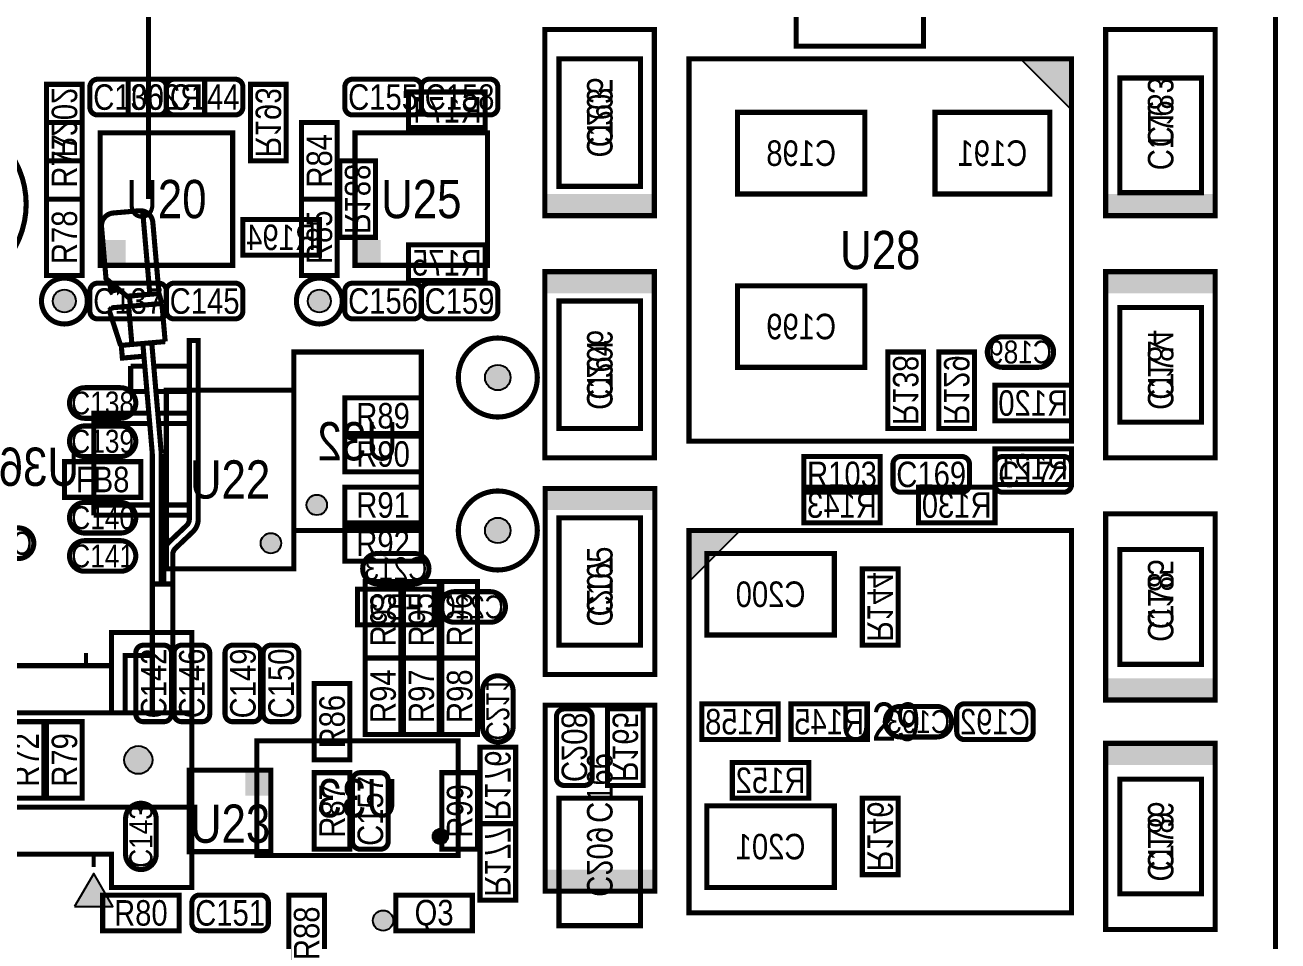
# Model space of a CAD drawing. Extents: x -2 to 139, y -15 to 180.
# Drawn here: x 89.96 to 139.1, y 23.4 to 59.33 of the extents above; entities that cross this region are included whole.
import ezdxf
from ezdxf.enums import TextEntityAlignment as Align

# ---------------------------------------------------------------- set-up
doc = ezdxf.new("R2010")
doc.units = 0
doc.header["$MEASUREMENT"] = 0
for name, color, linetype in [('ASSEMBLY_OUTLINES_BTM', 200, 'CONTINUOUS'), ('ASSEMBLY_OUTLINES_TOP', 104, 'CONTINUOUS'), ('ASSEMBLY_REF_DES_BTM', 251, 'CONTINUOUS'), ('ASSEMBLY_REF_DES_TOP', 251, 'CONTINUOUS'), ('BOARD_OUTLINE', 10, 'CONTINUOUS'), ('MOUNTING_HOLES_LAYER_TOP', 42, 'CONTINUOUS'), ('PART_HOLES_LAYER_TOP', 30, 'CONTINUOUS')]:
    doc.layers.add(name, color=color, linetype=linetype)
doc.styles.add('ARIAL_NARROW', font='ARIALN.TTF')

msp = doc.modelspace()

# ---------------------------------------------------------------- hatches: boundary and pattern name
at = {"layer": 'ASSEMBLY_OUTLINES_BTM'}
h = msp.add_hatch(color=256, dxfattribs=at)
edge = h.paths.add_edge_path()
edge.add_arc((101.4, 40.5), 0.4, 0, 360)
h = msp.add_hatch(color=256, dxfattribs=at)
edge = h.paths.add_edge_path()
edge.add_arc((106.245, 27.5), 0.3, 0, 360)
msp.add_hatch(color=256, dxfattribs=at).paths.add_polyline_path([(91.9, 24.748625), (93.4, 24.748625), (92.65, 26.048625)], flags=0)
at = {"layer": 'ASSEMBLY_OUTLINES_TOP'}
for points in [[(131, 58), (131, 56), (129, 58)], [(116, 39.5), (118, 39.5), (116, 37.5)]]:
    msp.add_hatch(color=256, dxfattribs=at).paths.add_polyline_path(points, flags=0)
h = msp.add_hatch(color=256, dxfattribs=at)
edge = h.paths.add_edge_path()
edge.add_arc((99.6, 39), 0.4, 0, 360)
h = msp.add_hatch(color=256, dxfattribs=at)
edge = h.paths.add_edge_path()
edge.add_arc((104, 24.2), 0.4, 0, 360)
at = {"layer": 'MOUNTING_HOLES_LAYER_TOP'}
h = msp.add_hatch(color=256, dxfattribs=at)
edge = h.paths.add_edge_path()
edge.add_arc((94.4, 30.5), 0.55, 0, 360)
at = {"layer": 'PART_HOLES_LAYER_TOP'}
h = msp.add_hatch(color=256, dxfattribs=at)
edge = h.paths.add_edge_path()
edge.add_arc((91.5, 48.5), 0.45, 0, 360)
h = msp.add_hatch(color=256, dxfattribs=at)
edge = h.paths.add_edge_path()
edge.add_arc((101.5, 48.5), 0.45, 0, 360)
h = msp.add_hatch(color=256, dxfattribs=at)
edge = h.paths.add_edge_path()
edge.add_arc((108.5, 45.5), 0.5, 0, 360)
h = msp.add_hatch(color=256, dxfattribs=at)
edge = h.paths.add_edge_path()
edge.add_arc((108.5, 39.5), 0.5, 0, 360)

# ---------------------------------------------------------------- linework, layer by layer
at = {"layer": 'ASSEMBLY_OUTLINES_BTM', "const_width": 0.2}
for points in [[(120.2, 58.5), (120.2, 61.7), (125.2, 61.7), (125.2, 58.5)], [(110.341, 51.85), (110.341, 59.15), (114.641, 59.15), (114.641, 51.85)], [(132.341, 51.85), (132.341, 59.15), (136.641, 59.15), (136.641, 51.85)], [(90.8, 54), (90.8, 57), (92.2, 57), (92.2, 54)], [(94, 55.8), (94, 57.2), (97, 57.2), (97, 55.8)], [(98.8, 54), (98.8, 57), (100.2, 57), (100.2, 54)], [(105, 55.3), (105, 56.7), (108, 56.7), (108, 55.3)], [(117.9, 52.7), (117.9, 55.9), (122.9, 55.9), (122.9, 52.7)], [(125.65, 52.7), (125.65, 55.9), (130.15, 55.9), (130.15, 52.7)], [(102.3, 51), (102.3, 54), (103.7, 54), (103.7, 51)], [(98.5, 50.3), (98.5, 51.7), (101.5, 51.7), (101.5, 50.3)], [(105, 49.3), (105, 50.7), (108, 50.7), (108, 49.3)], [(117.9, 45.9), (117.9, 49.1), (122.9, 49.1), (122.9, 45.9)], [(110.9, 43.5), (110.9, 48.5), (114.1, 48.5), (114.1, 43.5)], [(132.9, 43.75), (132.9, 48.25), (136.1, 48.25), (136.1, 43.75)], [(100.5, 39.5), (100.5, 46.5), (105.5, 46.5), (105.5, 39.5)], [(123.8, 43.5), (123.8, 46.5), (125.2, 46.5), (125.2, 43.5)], [(125.8, 43.5), (125.8, 46.5), (127.2, 46.5), (127.2, 43.5)], [(128, 43.8), (128, 45.2), (131, 45.2), (131, 43.8)], [(128, 41.3), (128, 42.7), (131, 42.7), (131, 41.3)], [(120.5, 39.8), (120.5, 41.2), (123.5, 41.2), (123.5, 39.8)], [(125, 39.8), (125, 41.2), (128, 41.2), (128, 39.8)], [(110.359, 33.85), (110.359, 41.15), (114.659, 41.15), (114.659, 33.85)], [(132.341, 32.85), (132.341, 40.15), (136.641, 40.15), (136.641, 32.85)], [(116.7, 35.4), (116.7, 38.6), (121.7, 38.6), (121.7, 35.4)], [(122.8, 35), (122.8, 38), (124.2, 38), (124.2, 35)], [(103, 35.8), (103, 37.2), (106, 37.2), (106, 35.8)], [(28.65, 35.498625), (28.65, 34.198625), (93.35, 34.198625), (93.35, 35.498625), (96.5, 35.498625), (96.5, 28.648625), (25.5, 28.648625), (25.5, 35.498625)], [(28.65, 25.499999), (28.65, 26.799999), (93.35, 26.799999), (93.35, 25.499999), (96.5, 25.499999), (96.5, 32.349999), (25.5, 32.349999), (25.5, 25.499999)], [(112.8, 29.5), (112.8, 32.5), (114.2, 32.5), (114.2, 29.5)], [(116.5, 31.3), (116.5, 32.7), (119.5, 32.7), (119.5, 31.3)], [(120, 31.3), (120, 32.7), (123, 32.7), (123, 31.3)], [(99.045, 26.75), (99.045, 31.25), (106.945, 31.25), (106.945, 26.75)], [(107.8, 28), (107.8, 31), (109.2, 31), (109.2, 28)], [(117.7, 29), (117.7, 30.4), (120.7, 30.4), (120.7, 29)], [(132.9, 25.25), (132.9, 29.75), (136.1, 29.75), (136.1, 25.25)], [(110.9, 24), (110.9, 29), (114.1, 29), (114.1, 24)], [(122.8, 26), (122.8, 29), (124.2, 29), (124.2, 26)], [(116.7, 25.5), (116.7, 28.7), (121.7, 28.7), (121.7, 25.5)], [(107.8, 25), (107.8, 28), (109.2, 28), (109.2, 25)]]:
    msp.add_lwpolyline(points, close=True, dxfattribs=at)
for points in [[(27.2, 52.498624), (27.2, 60.498624), (94.8, 60.498624), (94.8, 52.498624)], [(93.301, 49.236624), (93.261, 49.226624), (93.345, 48.885624), (93.634, 48.957624)], [(95.21, 48.795624), (93.954663, 48.687319)], [(94.063, 48.596624), (94.088787, 48.297734)], [(95.324, 48.403624), (95.209891, 48.795342)], [(93.26, 48.125624), (93.702411, 46.758422)], [(93.351, 48.233624), (93.260237, 48.125721)], [(93.351, 48.233624), (95.323672, 48.403817)], [(94.148, 46.796624), (94.019066, 48.291072)], [(95.453, 46.909624), (95.324066, 48.404072)], [(95.453, 46.909624), (93.702503, 46.758599)], [(93.731, 46.760624), (93.774, 46.262624), (94.619, 46.335624)], [(94.576, 46.833624), (94.949909, 42.499724)], [(94.926, 46.863624), (95.299909, 42.529724)], [(94.1, 44.949624), (94.1, 45.949624)], [(94.652, 45.949624), (94.1, 45.949624)], [(96.4, 45.949624), (95.005, 45.949624)], [(94.739, 44.949624), (94.1, 44.949624)], [(96.4, 44.949624), (95.091, 44.949624)], [(92.65, 44.099624), (92.65, 40.099624)], [(94.812, 44.099624), (92.65, 44.099624), (92.65, 43.699624), (94.846, 43.699624)], [(96.4, 44.099624), (95.165, 44.099624)], [(95.199, 43.699624), (96.399, 43.699624)], [(95.3, 37.399624), (95.3, 42.529624)], [(92.65, 40.499624), (94.95, 40.499624), (94.95, 40.099624), (92.65, 40.099624)], [(95.3, 40.499624), (96.4, 40.499624)], [(95.3, 40.099624), (96.4, 40.099624)], [(95.75, 37.399624), (94.95, 37.399624)], [(93.88, 32.349624), (93.88, 34.599624), (94.95, 34.599624)], [(93.35, 32.349999), (93.35, 34.199999), (28.65, 34.199999), (28.65, 32.349999)]]:
    msp.add_lwpolyline(points, dxfattribs=at)
for points in [[(94.57, 52.032624), (94.852, 48.764624), (95.21, 48.795624), (94.969, 51.585624, 0.414213562), (94.428, 52.040624), (93.412, 51.952624, 0.414213562), (92.957, 51.411624), (93.132, 49.379624), (94.063, 48.596624)], [(95.4, 37.399624), (95.4, 38.549624, -0.205745253), (95.618, 39.057624), (96.291, 39.695624, 0.205745253), (96.4, 39.949624), (96.4, 46.949624), (96.75, 46.949624), (96.75, 39.949624, -0.205488875), (96.532, 39.442624), (95.859, 38.803624, 0.205745253), (95.75, 38.549624), (95.75, 32.349624), (94.95, 32.349624), (94.95, 42.499624)]]:
    msp.add_lwpolyline(points, format="xyb", dxfattribs=at)
at = {"layer": 'ASSEMBLY_OUTLINES_BTM'}
msp.add_lwpolyline([(93.153651, 49.360992), (93.132006, 49.379199)], dxfattribs=at)
at = {"layer": 'ASSEMBLY_OUTLINES_BTM', "const_width": 0.2}
for points in [[(130.3, 46.5, 0.414213562), (129.7, 47.1), (128.3, 47.1, 0.414213562), (127.7, 46.5, 0.414213562), (128.3, 45.9), (129.7, 45.9, 0.414213562)], [(87.7, 39, 0.414213562), (88.3, 38.4), (89.7, 38.4, 0.414213562), (90.3, 39, 0.414213562), (89.7, 39.6), (88.3, 39.6, 0.414213562)], [(105.8, 38, 0.414213562), (105.2, 38.6), (103.8, 38.6, 0.414213562), (103.2, 38, 0.414213562), (103.8, 37.4), (105.2, 37.4, 0.414213562)], [(108.8, 36.5, 0.414213562), (108.2, 37.1), (106.8, 37.1, 0.414213562), (106.2, 36.5, 0.414213562), (106.8, 35.9), (108.2, 35.9, 0.414213562)], [(108.5, 31.2, 0.414213562), (109.1, 31.8), (109.1, 33.2, 0.414213562), (108.5, 33.8, 0.414213562), (107.9, 33.2), (107.9, 31.8, 0.414213562)], [(111.9, 32.5), (111.1, 32.5, 0.414213562), (110.8, 32.2), (110.8, 29.8, 0.414213562), (111.1, 29.5), (111.9, 29.5, 0.414213562), (112.2, 29.8), (112.2, 32.2, 0.414213562)], [(126.3, 32, 0.414213562), (125.7, 32.6), (124.3, 32.6, 0.414213562), (123.7, 32, 0.414213562), (124.3, 31.4), (125.7, 31.4, 0.414213562)], [(126.5, 32.4), (126.5, 31.6, 0.414213562), (126.8, 31.3), (129.2, 31.3, 0.414213562), (129.5, 31.6), (129.5, 32.4, 0.414213562), (129.2, 32.7), (126.8, 32.7, 0.414213562)]]:
    msp.add_lwpolyline(points, format="xyb", close=True, dxfattribs=at)
at = {"layer": 'ASSEMBLY_OUTLINES_BTM'}
msp.add_lwpolyline([(91.9, 24.748625), (93.4, 24.748625), (92.65, 26.048625)], close=True, dxfattribs=at)
for centre, radius in [((101.4, 40.5), 0.4), ((106.245, 27.5), 0.3)]:
    msp.add_circle(centre, radius, dxfattribs=at)
for points in [[(110.4, 51.9), (114.6, 51.9), (110.4, 52.7), (114.6, 52.7)], [(132.4, 51.9), (136.6, 51.9), (132.4, 52.7), (136.6, 52.7)], [(110.4, 40.3), (114.6, 40.3), (110.4, 41.1), (114.6, 41.1)], [(92.275, 34.2), (92.425, 34.2), (92.275, 34.7), (92.425, 34.7)], [(132.4, 32.9), (136.6, 32.9), (132.4, 33.7), (136.6, 33.7)], [(92.575, 26.3), (92.725, 26.3), (92.575, 26.8), (92.725, 26.8)]]:
    msp.add_solid(points, dxfattribs=at)
at = {"layer": 'ASSEMBLY_OUTLINES_TOP', "const_width": 0.2}
for points in [[(110.9, 53), (110.9, 58), (114.1, 58), (114.1, 53)], [(116, 43), (116, 58), (131, 58), (131, 43)], [(132.9, 52.75), (132.9, 57.25), (136.1, 57.25), (136.1, 52.75)], [(90.8, 52.5), (90.8, 55.5), (92.2, 55.5), (92.2, 52.5)], [(100.8, 52.5), (100.8, 55.5), (102.2, 55.5), (102.2, 52.5)], [(92.9, 49.9), (92.9, 55.1), (98.1, 55.1), (98.1, 49.9)], [(102.9, 49.9), (102.9, 55.1), (108.1, 55.1), (108.1, 49.9)], [(90.8, 49.5), (90.8, 52.5), (92.2, 52.5), (92.2, 49.5)], [(100.8, 49.5), (100.8, 52.5), (102.2, 52.5), (102.2, 49.5)], [(110.341, 42.35), (110.341, 49.65), (114.641, 49.65), (114.641, 42.35)], [(132.341, 42.35), (132.341, 49.65), (136.641, 49.65), (136.641, 42.35)], [(95.5, 38), (95.5, 45), (100.5, 45), (100.5, 38)], [(102.5, 43.3), (102.5, 44.7), (105.5, 44.7), (105.5, 43.3)], [(102.5, 41.8), (102.5, 43.2), (105.5, 43.2), (105.5, 41.8)], [(91.5, 40.8), (91.5, 42.2), (94.5, 42.2), (94.5, 40.8)], [(120.5, 41), (120.5, 42.4), (123.5, 42.4), (123.5, 41)], [(102.5, 39.8), (102.5, 41.2), (105.5, 41.2), (105.5, 39.8)], [(110.9, 35), (110.9, 40), (114.1, 40), (114.1, 35)], [(102.5, 38.3), (102.5, 39.7), (105.5, 39.7), (105.5, 38.3)], [(116, 24.5), (116, 39.5), (131, 39.5), (131, 24.5)], [(132.9, 34.25), (132.9, 38.75), (136.1, 38.75), (136.1, 34.25)], [(103.3, 34.5), (103.3, 37.5), (104.7, 37.5), (104.7, 34.5)], [(104.8, 34.5), (104.8, 37.5), (106.2, 37.5), (106.2, 34.5)], [(106.3, 34.5), (106.3, 37.5), (107.7, 37.5), (107.7, 34.5)], [(103.3, 31.5), (103.3, 34.5), (104.7, 34.5), (104.7, 31.5)], [(104.8, 31.5), (104.8, 34.5), (106.2, 34.5), (106.2, 31.5)], [(106.3, 31.5), (106.3, 34.5), (107.7, 34.5), (107.7, 31.5)], [(101.3, 30.5), (101.3, 33.5), (102.7, 33.5), (102.7, 30.5)], [(110.359, 25.35), (110.359, 32.65), (114.659, 32.65), (114.659, 25.35)], [(89.3, 29), (89.3, 32), (90.7, 32), (90.7, 29)], [(90.8, 29), (90.8, 32), (92.2, 32), (92.2, 29)], [(132.341, 23.85), (132.341, 31.15), (136.641, 31.15), (136.641, 23.85)], [(96.4, 26.9), (96.4, 30.1), (99.6, 30.1), (99.6, 26.9)], [(101.3, 27), (101.3, 30), (102.7, 30), (102.7, 27)], [(106.3, 27), (106.3, 30), (107.7, 30), (107.7, 27)], [(93, 23.8), (93, 25.2), (96, 25.2), (96, 23.8)], [(100.3, 22.2), (100.3, 25.2), (101.7, 25.2), (101.7, 22.2)], [(104.5, 23.8), (104.5, 25.2), (107.5, 25.2), (107.5, 23.8)]]:
    msp.add_lwpolyline(points, close=True, dxfattribs=at)
at = {"layer": 'ASSEMBLY_OUTLINES_TOP'}
for points in [[(131, 58), (131, 56), (129, 58)], [(116, 39.5), (118, 39.5), (116, 37.5)]]:
    msp.add_lwpolyline(points, close=True, dxfattribs=at)
at = {"layer": 'ASSEMBLY_OUTLINES_TOP', "const_width": 0.2}
for points in [[(92.5, 56.1), (92.5, 56.9, -0.414213562), (92.8, 57.2), (95.2, 57.2, -0.414213562), (95.5, 56.9), (95.5, 56.1, -0.414213562), (95.2, 55.8), (92.8, 55.8, -0.414213562)], [(95.5, 56.1), (95.5, 56.9, -0.414213562), (95.8, 57.2), (98.2, 57.2, -0.414213562), (98.5, 56.9), (98.5, 56.1, -0.414213562), (98.2, 55.8), (95.8, 55.8, -0.414213562)], [(102.5, 56.1), (102.5, 56.9, -0.414213562), (102.8, 57.2), (105.2, 57.2, -0.414213562), (105.5, 56.9), (105.5, 56.1, -0.414213562), (105.2, 55.8), (102.8, 55.8, -0.414213562)], [(105.5, 56.1), (105.5, 56.9, -0.414213562), (105.8, 57.2), (108.2, 57.2, -0.414213562), (108.5, 56.9), (108.5, 56.1, -0.414213562), (108.2, 55.8), (105.8, 55.8, -0.414213562)], [(90.6, 48.5, -1), (92.4, 48.5, -1)], [(95.5, 48.9), (95.5, 48.1, -0.414213562), (95.2, 47.8), (92.8, 47.8, -0.414213562), (92.5, 48.1), (92.5, 48.9, -0.414213562), (92.8, 49.2), (95.2, 49.2, -0.414213562)], [(95.5, 48.1), (95.5, 48.9, -0.414213562), (95.8, 49.2), (98.2, 49.2, -0.414213562), (98.5, 48.9), (98.5, 48.1, -0.414213562), (98.2, 47.8), (95.8, 47.8, -0.414213562)], [(100.6, 48.5, -1), (102.4, 48.5, -1)], [(105.5, 48.9), (105.5, 48.1, -0.414213562), (105.2, 47.8), (102.8, 47.8, -0.414213562), (102.5, 48.1), (102.5, 48.9, -0.414213562), (102.8, 49.2), (105.2, 49.2, -0.414213562)], [(105.5, 48.1), (105.5, 48.9, -0.414213562), (105.8, 49.2), (108.2, 49.2, -0.414213562), (108.5, 48.9), (108.5, 48.1, -0.414213562), (108.2, 47.8), (105.8, 47.8, -0.414213562)], [(106.95, 45.5, -1), (110.05, 45.5, -1)], [(94.3, 44.5, -0.414213562), (93.7, 43.9), (92.3, 43.9, -0.414213562), (91.7, 44.5, -0.414213562), (92.3, 45.1), (93.7, 45.1, -0.414213562)], [(94.3, 43, -0.414213562), (93.7, 42.4), (92.3, 42.4, -0.414213562), (91.7, 43, -0.414213562), (92.3, 43.6), (93.7, 43.6, -0.414213562)], [(124, 41.3), (124, 42.1, -0.414213562), (124.3, 42.4), (126.7, 42.4, -0.414213562), (127, 42.1), (127, 41.3, -0.414213562), (126.7, 41), (124.3, 41, -0.414213562)], [(131, 42.1), (131, 41.3, -0.414213562), (130.7, 41), (128.3, 41, -0.414213562), (128, 41.3), (128, 42.1, -0.414213562), (128.3, 42.4), (130.7, 42.4, -0.414213562)], [(106.95, 39.5, -1), (110.05, 39.5, -1)], [(94.3, 40, -0.414213562), (93.7, 39.4), (92.3, 39.4, -0.414213562), (91.7, 40, -0.414213562), (92.3, 40.6), (93.7, 40.6, -0.414213562)], [(91.7, 38.5, -0.414213562), (92.3, 39.1), (93.7, 39.1, -0.414213562), (94.3, 38.5, -0.414213562), (93.7, 37.9), (92.3, 37.9, -0.414213562)], [(95.4, 32), (94.6, 32, -0.414213562), (94.3, 32.3), (94.3, 34.7, -0.414213562), (94.6, 35), (95.4, 35, -0.414213562), (95.7, 34.7), (95.7, 32.3, -0.414213562)], [(96.9, 32), (96.1, 32, -0.414213562), (95.8, 32.3), (95.8, 34.7, -0.414213562), (96.1, 35), (96.9, 35, -0.414213562), (97.2, 34.7), (97.2, 32.3, -0.414213562)], [(98.9, 32), (98.1, 32, -0.414213562), (97.8, 32.3), (97.8, 34.7, -0.414213562), (98.1, 35), (98.9, 35, -0.414213562), (99.2, 34.7), (99.2, 32.3, -0.414213562)], [(100.4, 32), (99.6, 32, -0.414213562), (99.3, 32.3), (99.3, 34.7, -0.414213562), (99.6, 35), (100.4, 35, -0.414213562), (100.7, 34.7), (100.7, 32.3, -0.414213562)], [(103.9, 27), (103.1, 27, -0.414213562), (102.8, 27.3), (102.8, 29.7, -0.414213562), (103.1, 30), (103.9, 30, -0.414213562), (104.2, 29.7), (104.2, 27.3, -0.414213562)], [(94.5, 26.2, -0.414213562), (93.9, 26.8), (93.9, 28.2, -0.414213562), (94.5, 28.8, -0.414213562), (95.1, 28.2), (95.1, 26.8, -0.414213562)], [(99.5, 24.9), (99.5, 24.1, -0.414213562), (99.2, 23.8), (96.8, 23.8, -0.414213562), (96.5, 24.1), (96.5, 24.9, -0.414213562), (96.8, 25.2), (99.2, 25.2, -0.414213562)]]:
    msp.add_lwpolyline(points, format="xyb", close=True, dxfattribs=at)
msp.add_lwpolyline([(83.499999, 55.8), (86.5, 55.8, -0.414213479), (89.999999, 52.3, -0.414213562), (86.499999, 48.8), (83.5, 48.8)], format="xyb", dxfattribs=at)
at = {"layer": 'ASSEMBLY_OUTLINES_TOP'}
for centre in [(99.6, 39), (104, 24.2)]:
    msp.add_circle(centre, 0.4, dxfattribs=at)
for points in [[(92.9, 49.9), (93.9, 49.9), (92.9, 50.9), (93.9, 50.9)], [(102.9, 49.9), (103.9, 49.9), (102.9, 50.9), (103.9, 50.9)], [(110.4, 48.8), (114.6, 48.8), (110.4, 49.6), (114.6, 49.6)], [(132.4, 48.8), (136.6, 48.8), (132.4, 49.6), (136.6, 49.6)], [(132.4, 30.3), (136.6, 30.3), (132.4, 31.1), (136.6, 31.1)], [(98.6, 29.1), (99.6, 29.1), (98.6, 30.1), (99.6, 30.1)], [(110.4, 25.4), (114.6, 25.4), (110.4, 26.2), (114.6, 26.2)]]:
    msp.add_solid(points, dxfattribs=at)
at = {"layer": 'BOARD_OUTLINE', "const_width": 0.2}
msp.add_lwpolyline([(0, 0), (0, 120), (139, 120), (139, 0)], close=True, dxfattribs=at)
at = {"layer": 'MOUNTING_HOLES_LAYER_TOP'}
msp.add_circle((94.4, 30.5), 0.55, dxfattribs=at)
at = {"layer": 'PART_HOLES_LAYER_TOP'}
for centre, radius in [((91.5, 48.5), 0.45), ((101.5, 48.5), 0.45), ((108.5, 45.5), 0.5), ((108.5, 39.5), 0.5)]:
    msp.add_circle(centre, radius, dxfattribs=at)

# ---------------------------------------------------------------- texts
at = {"layer": 'ASSEMBLY_REF_DES_BTM', "style": 'ARIAL_NARROW', "text_generation_flag": 2}
for s, height, p in [('R200', 1, (95.5, 56.5)), ('R174', 1, (106.5, 56)), ('C198', 1, (120.4, 54.3)), ('C191', 1, (127.9, 54.3)), ('R194', 1, (100, 51)), ('R175', 1, (106.5, 50)), ('C199', 1, (120.4, 47.5)), ('C189', 0.9, (129, 46.5)), ('R120', 1, (129.5, 44.5)), ('U32', 1.5, (103, 43)), ('U36', 1.5, (90.5, 42)), ('R121', 1, (129.5, 42)), ('R143', 1, (122, 40.5)), ('R130', 1, (126.5, 40.5)), ('C228', 0.9, (89, 39)), ('C213', 0.9, (104.5, 38)), ('C200', 1, (119.2, 37)), ('FB9', 1, (104.5, 36.5)), ('C210', 0.9, (107.5, 36.5)), ('R158', 1, (118, 32)), ('R145', 1, (121.5, 32)), ('C193', 0.9, (125, 32)), ('C192', 1, (128, 32)), ('R152', 1, (119.2, 29.7)), ('U33', 1.5, (103, 29)), ('C201', 1, (119.2, 27.1))]:
    msp.add_text(s, height=height, dxfattribs=at).set_placement(p, align=Align.MIDDLE_CENTER)
for s, height, p in [('C205', 1, (112.5, 55.9)), ('C183', 1, (134.5, 55.9)), ('R202', 1, (91.5, 55.5)), ('R193', 1, (99.5, 55.5)), ('R188', 1, (103, 52.5)), ('C206', 1, (112.5, 46)), ('C184', 1, (134.5, 46)), ('R138', 1, (124.5, 45)), ('R129', 1, (126.5, 45)), ('C207', 1, (112.5, 37.1)), ('C185', 1, (134.5, 37)), ('R144', 1, (123.5, 36.5)), ('C211', 0.9, (108.5, 32.5)), ('C208', 1, (111.5, 31)), ('R165', 1, (113.5, 31)), ('R176', 1, (108.5, 29.5)), ('R146', 1, (123.5, 27.5)), ('C186', 1, (134.5, 27.5)), ('R177', 1, (108.5, 26.5)), ('C209', 1, (112.5, 26.5))]:
    msp.add_text(s, height=height, rotation=270, dxfattribs=at).set_placement(p, align=Align.MIDDLE_CENTER)
at = {"layer": 'ASSEMBLY_REF_DES_TOP', "style": 'ARIAL_NARROW'}
for s, height, p in [('C136', 1, (94, 56.5)), ('C144', 1, (97, 56.5)), ('C155', 1, (104, 56.5)), ('C158', 1, (107, 56.5)), ('U20', 1.5, (95.5, 52.5)), ('U25', 1.5, (105.5, 52.5)), ('U28', 1.5, (123.5, 50.5)), ('C137', 1, (94, 48.5)), ('C145', 1, (97, 48.5)), ('C156', 1, (104, 48.5)), ('C159', 1, (107, 48.5)), ('C138', 0.9, (93, 44.5)), ('R89', 1, (104, 44)), ('C139', 0.9, (93, 43)), ('R90', 1, (104, 42.5)), ('U22', 1.5, (98, 41.5)), ('FB8', 1, (93, 41.5)), ('R103', 1, (122, 41.7)), ('C169', 1, (125.5, 41.7)), ('C172', 1, (129.5, 41.7)), ('R91', 1, (104, 40.5)), ('C140', 0.9, (93, 40)), ('R92', 1, (104, 39)), ('C141', 0.9, (93, 38.5)), ('U29', 1.5, (123.5, 32)), ('U23', 1.5, (98, 28)), ('R80', 1, (94.5, 24.5)), ('C151', 1, (98, 24.5)), ('Q3', 1, (106, 24.51))]:
    msp.add_text(s, height=height, dxfattribs=at).set_placement(p, align=Align.MIDDLE_CENTER)
for s, height, p in [('C163', 1, (112.5, 55.5)), ('C176', 1, (134.5, 55)), ('R77', 1, (91.5, 54)), ('R84', 1, (101.5, 54)), ('R78', 1, (91.5, 51)), ('R85', 1, (101.5, 51)), ('C164', 1, (112.5, 45.6)), ('C177', 1, (134.5, 45.6)), ('C165', 1, (112.5, 37.5)), ('C178', 1, (134.5, 36.5)), ('R93', 1, (104, 36)), ('R95', 1, (105.5, 36)), ('R96', 1, (107, 36)), ('C142', 1, (95, 33.5)), ('C146', 1, (96.5, 33.5)), ('C149', 1, (98.5, 33.5)), ('C150', 1, (100, 33.5)), ('R94', 1, (104, 33)), ('R97', 1, (105.5, 33)), ('R98', 1, (107, 33)), ('R86', 1, (102, 32)), ('R72', 1, (90, 30.5)), ('R79', 1, (91.5, 30.5)), ('C166', 1, (112.5, 29.4)), ('R87', 1, (102, 28.5)), ('C157', 1, (103.5, 28.5)), ('R99', 1, (107, 28.5)), ('C143', 0.9, (94.5, 27.5)), ('C179', 1, (134.5, 27.1)), ('R88', 1, (101, 23.7))]:
    msp.add_text(s, height=height, rotation=90, dxfattribs=at).set_placement(p, align=Align.MIDDLE_CENTER)

doc.saveas('drawing.dxf')
